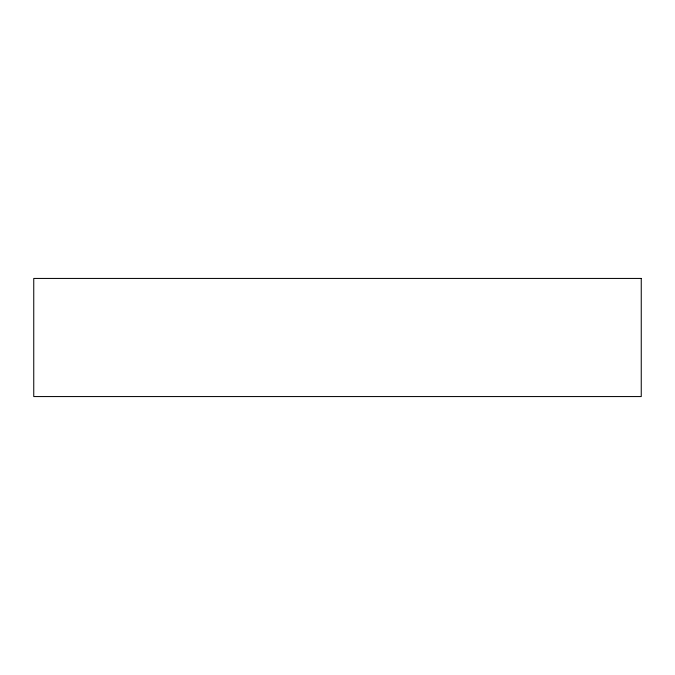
<?xml version="1.0" encoding="UTF-8"?>
<svg xmlns="http://www.w3.org/2000/svg" width="675" height="675" viewBox="0 0 675 675"><rect width="100%" height="100%" fill="white"/><g stroke="black" fill="none" stroke-linecap="round" stroke-linejoin="round"><path stroke-width="1.01" d="M641.25 278.438L33.75 278.438L33.75 396.562L641.25 396.562L641.25 278.438"/></g></svg>
